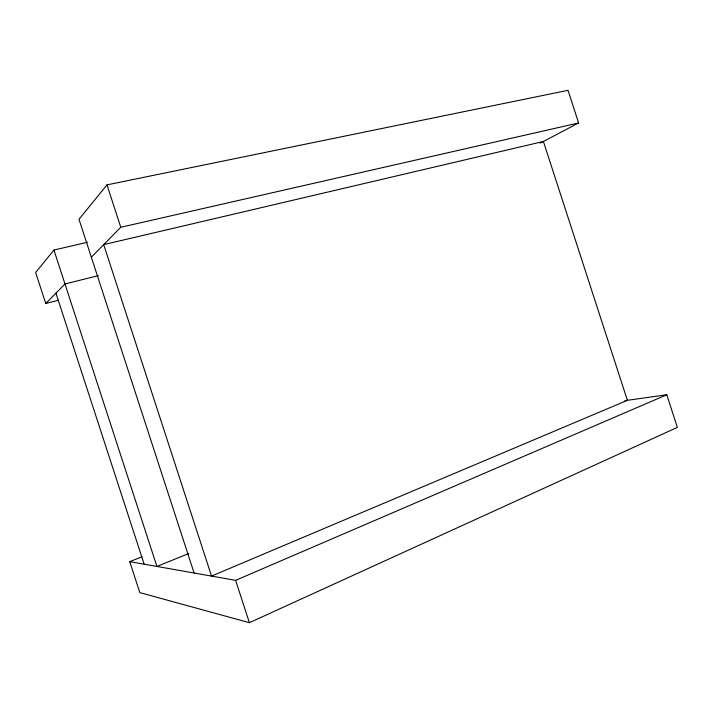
<?xml version="1.0" encoding="UTF-8"?>
<svg xmlns="http://www.w3.org/2000/svg" width="713" height="713" viewBox="0 0 713 713"><rect width="100%" height="100%" fill="white"/><g stroke="black" fill="none" stroke-linecap="round" stroke-linejoin="round"><path stroke-width="1.07" d="M87.574 242.251L53.947 250.04L35.65 272.526L45.739 303.515L58.653 300.209M540.178 143.17L578.608 122.948L568.02 90.31L106.986 184.881L79 219.265L194.088 573.02M45.739 303.515L64.99 283.961L98.43 275.619M91.335 257.197L120.773 227.278L578.608 122.948M142.137 556.719L129.748 561.648L139.819 592.61L249.39 622.69L677.35 427.372L666.78 394.77L624.873 400.661M129.748 561.648L235.62 580.355L666.78 394.77M188.829 553.493L156.913 566.452L53.947 250.04M106.986 184.881L120.773 227.278M235.62 580.355L249.39 622.69M55.944 293.15L144.151 564.197M627.378 400.314L211.529 576.095L103.697 244.63L543.404 141.477L627.378 400.314"/></g></svg>
